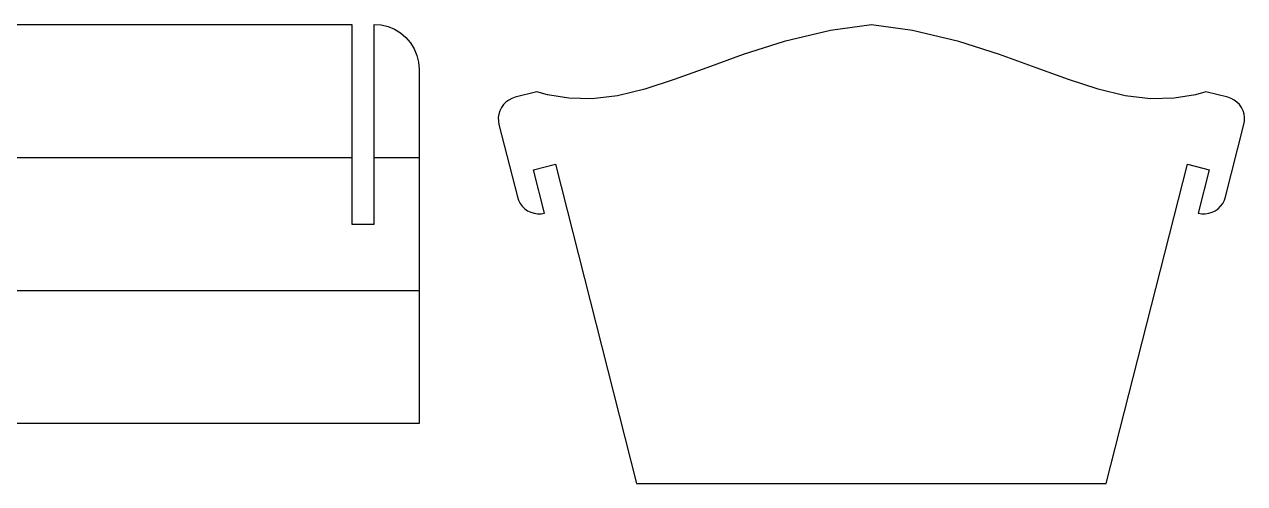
# Model space of a CAD drawing. Extents: x -170 to 170, y -145 to 145.
# Drawn here: x 7 to 170.1, y 83.8 to 145.3 of the extents above; entities that cross this region are included whole.
import ezdxf

# ---------------------------------------------------------------- set-up
doc = ezdxf.new("R2010")
doc.units = 0
doc.layers.add('LAYER_1', color=7, linetype='CONTINUOUS')

msp = doc.modelspace()

# ---------------------------------------------------------------- linework, layer by layer
at = {"layer": 'LAYER_1', "color": 142}
for points, knots in [([(59.7724, 91.8834), (59.7724, 91.8834), (59.7724, 109.6768), (59.7724, 109.6768), (59.7724, 109.6768), (59.7724, 109.6768), (59.7724, 127.4705), (59.7724, 127.4705), (59.7724, 127.4705), (59.7724, 127.4705), (59.7724, 139.2642), (59.7724, 139.2642), (59.7724, 139.2642), (59.7724, 139.2642), (59.6984, 140.203), (59.6984, 140.203), (59.6984, 140.203), (59.6984, 140.203), (59.4785, 141.1184), (59.4785, 141.1184), (59.4785, 141.1184), (59.4785, 141.1184), (59.1184, 141.9884), (59.1184, 141.9884), (59.1184, 141.9884), (59.1184, 141.9884), (58.6266, 142.7909), (58.6266, 142.7909), (58.6266, 142.7909), (58.6266, 142.7909), (58.0148, 143.5071), (58.0148, 143.5071), (58.0148, 143.5071), (58.0148, 143.5071), (57.2991, 144.1185), (57.2991, 144.1185), (57.2991, 144.1185), (57.2991, 144.1185), (56.4962, 144.6102), (56.4962, 144.6102), (56.4962, 144.6102), (56.4962, 144.6102), (55.6265, 144.9708), (55.6265, 144.9708), (55.6265, 144.9708), (55.6265, 144.9708), (54.711, 145.1905), (54.711, 145.1905), (54.711, 145.1905), (54.711, 145.1905), (53.7723, 145.2643), (53.7723, 145.2643), (53.7723, 145.2643), (53.7723, 145.2643), (53.7723, 127.4705), (53.7723, 127.4705), (53.7723, 127.4705), (53.7723, 127.4705), (53.7723, 118.5586), (53.7723, 118.5586), (53.7723, 118.5586), (53.7723, 118.5586), (50.7723, 118.5586), (50.7723, 118.5586), (50.7723, 118.5586), (50.7723, 118.5586), (50.7723, 127.4705), (50.7723, 127.4705), (50.7723, 127.4705), (50.7723, 127.4705), (50.7723, 145.2643), (50.7723, 145.2643), (50.7723, 145.2643), (50.7723, 145.2643), (-60.4926, 145.2643), (-60.4926, 145.2643), (-60.4926, 145.2643), (-60.4926, 145.2643), (-60.4926, 135.2055), (-60.4926, 135.2055), (-60.4926, 135.2055), (-60.4926, 135.2055), (-63.4927, 135.2055), (-63.4927, 135.2055), (-63.4927, 135.2055), (-63.4927, 135.2055), (-63.4927, 127.4705), (-63.4927, 127.4705), (-63.4927, 127.4705), (-63.4927, 127.4705), (-63.4927, 118.5586), (-63.4927, 118.5586), (-63.4927, 118.5586), (-63.4927, 118.5586), (-66.4927, 118.5586), (-66.4927, 118.5586), (-66.4927, 118.5586), (-66.4927, 118.5586), (-66.4927, 127.4705), (-66.4927, 127.4705), (-66.4927, 127.4705), (-66.4927, 127.4705), (-66.4927, 145.2643), (-66.4927, 145.2643), (-66.4927, 145.2643), (-66.4927, 145.2643), (-67.4315, 145.1905), (-67.4315, 145.1905), (-67.4315, 145.1905), (-67.4315, 145.1905), (-68.3469, 144.9708), (-68.3469, 144.9708), (-68.3469, 144.9708), (-68.3469, 144.9708), (-69.2168, 144.6102), (-69.2168, 144.6102), (-69.2168, 144.6102), (-69.2168, 144.6102), (-70.0193, 144.1185), (-70.0193, 144.1185), (-70.0193, 144.1185), (-70.0193, 144.1185), (-70.7355, 143.5071), (-70.7355, 143.5071), (-70.7355, 143.5071), (-70.7355, 143.5071), (-71.3468, 142.7909), (-71.3468, 142.7909), (-71.3468, 142.7909), (-71.3468, 142.7909), (-71.8386, 141.9884), (-71.8386, 141.9884), (-71.8386, 141.9884), (-71.8386, 141.9884), (-72.1991, 141.1184), (-72.1991, 141.1184), (-72.1991, 141.1184), (-72.1991, 141.1184), (-72.419, 140.203), (-72.419, 140.203), (-72.419, 140.203), (-72.419, 140.203), (-72.4928, 139.2642), (-72.4928, 139.2642), (-72.4928, 139.2642), (-72.4928, 139.2642), (-72.4928, 127.4705), (-72.4928, 127.4705), (-72.4928, 127.4705), (-72.4928, 127.4705), (-72.4928, 109.6768), (-72.4928, 109.6768), (-72.4928, 109.6768), (-72.4928, 109.6768), (-72.4928, 91.8834), (-72.4928, 91.8834), (-72.4928, 91.8834), (-72.4928, 91.8834), (59.7724, 91.8834), (59.7724, 91.8834)], [0, 0, 0, 0, 0.02439024, 0.02439024, 0.02439024, 0.02439024, 0.04878049, 0.04878049, 0.04878049, 0.04878049, 0.07317073, 0.07317073, 0.07317073, 0.07317073, 0.09756098, 0.09756098, 0.09756098, 0.09756098, 0.12195122, 0.12195122, 0.12195122, 0.12195122, 0.14634146, 0.14634146, 0.14634146, 0.14634146, 0.17073171, 0.17073171, 0.17073171, 0.17073171, 0.19512195, 0.19512195, 0.19512195, 0.19512195, 0.2195122, 0.2195122, 0.2195122, 0.2195122, 0.24390244, 0.24390244, 0.24390244, 0.24390244, 0.26829268, 0.26829268, 0.26829268, 0.26829268, 0.29268293, 0.29268293, 0.29268293, 0.29268293, 0.31707317, 0.31707317, 0.31707317, 0.31707317, 0.34146341, 0.34146341, 0.34146341, 0.34146341, 0.36585366, 0.36585366, 0.36585366, 0.36585366, 0.3902439, 0.3902439, 0.3902439, 0.3902439, 0.41463415, 0.41463415, 0.41463415, 0.41463415, 0.43902439, 0.43902439, 0.43902439, 0.43902439, 0.46341463, 0.46341463, 0.46341463, 0.46341463, 0.48780488, 0.48780488, 0.48780488, 0.48780488, 0.51219512, 0.51219512, 0.51219512, 0.51219512, 0.53658537, 0.53658537, 0.53658537, 0.53658537, 0.56097561, 0.56097561, 0.56097561, 0.56097561, 0.58536585, 0.58536585, 0.58536585, 0.58536585, 0.6097561, 0.6097561, 0.6097561, 0.6097561, 0.63414634, 0.63414634, 0.63414634, 0.63414634, 0.65853659, 0.65853659, 0.65853659, 0.65853659, 0.68292683, 0.68292683, 0.68292683, 0.68292683, 0.70731707, 0.70731707, 0.70731707, 0.70731707, 0.73170732, 0.73170732, 0.73170732, 0.73170732, 0.75609756, 0.75609756, 0.75609756, 0.75609756, 0.7804878, 0.7804878, 0.7804878, 0.7804878, 0.80487805, 0.80487805, 0.80487805, 0.80487805, 0.82926829, 0.82926829, 0.82926829, 0.82926829, 0.85365854, 0.85365854, 0.85365854, 0.85365854, 0.87804878, 0.87804878, 0.87804878, 0.87804878, 0.90243902, 0.90243902, 0.90243902, 0.90243902, 0.92682927, 0.92682927, 0.92682927, 0.92682927, 0.95121951, 0.95121951, 0.95121951, 0.95121951, 1, 1, 1, 1]), ([(71.7584, 135.147), (71.7584, 135.147), (72.175, 135.366), (72.175, 135.366), (72.175, 135.366), (72.175, 135.366), (72.6205, 135.5174), (72.6205, 135.5174), (72.6205, 135.5174), (72.6205, 135.5174), (75.5281, 136.2561), (75.5281, 136.2561), (75.5281, 136.2561), (75.5281, 136.2561), (76.9318, 135.8508), (76.9318, 135.8508), (76.9318, 135.8508), (76.9318, 135.8508), (79.7713, 135.3791), (79.7713, 135.3791), (79.7713, 135.3791), (79.7713, 135.3791), (82.9182, 135.3142), (82.9182, 135.3142), (82.9182, 135.3142), (82.9182, 135.3142), (86.3104, 135.729), (86.3104, 135.729), (86.3104, 135.729), (86.3104, 135.729), (89.9437, 136.6053), (89.9437, 136.6053), (89.9437, 136.6053), (89.9437, 136.6053), (93.8838, 137.8796), (93.8838, 137.8796), (93.8838, 137.8796), (93.8838, 137.8796), (98.2337, 139.4593), (98.2337, 139.4593), (98.2337, 139.4593), (98.2337, 139.4593), (103.0991, 141.2158), (103.0991, 141.2158), (103.0991, 141.2158), (103.0991, 141.2158), (108.5757, 142.9649), (108.5757, 142.9649), (108.5757, 142.9649), (108.5757, 142.9649), (114.7454, 144.4599), (114.7454, 144.4599), (114.7454, 144.4599), (114.7454, 144.4599), (120.2332, 145.1905), (120.2332, 145.1905), (120.2332, 145.1905), (120.2332, 145.1905), (125.7207, 144.4599), (125.7207, 144.4599), (125.7207, 144.4599), (125.7207, 144.4599), (131.8907, 142.9649), (131.8907, 142.9649), (131.8907, 142.9649), (131.8907, 142.9649), (137.3668, 141.2158), (137.3668, 141.2158), (137.3668, 141.2158), (137.3668, 141.2158), (142.2323, 139.4593), (142.2323, 139.4593), (142.2323, 139.4593), (142.2323, 139.4593), (146.5821, 137.8796), (146.5821, 137.8796), (146.5821, 137.8796), (146.5821, 137.8796), (150.5223, 136.6053), (150.5223, 136.6053), (150.5223, 136.6053), (150.5223, 136.6053), (154.1556, 135.729), (154.1556, 135.729), (154.1556, 135.729), (154.1556, 135.729), (157.5478, 135.3142), (157.5478, 135.3142), (157.5478, 135.3142), (157.5478, 135.3142), (160.695, 135.3791), (160.695, 135.3791), (160.695, 135.3791), (160.695, 135.3791), (163.5346, 135.8508), (163.5346, 135.8508), (163.5346, 135.8508), (163.5346, 135.8508), (164.9379, 136.2561), (164.9379, 136.2561), (164.9379, 136.2561), (164.9379, 136.2561), (167.8455, 135.5174), (167.8455, 135.5174), (167.8455, 135.5174), (167.8455, 135.5174), (168.2913, 135.366), (168.2913, 135.366), (168.2913, 135.366), (168.2913, 135.366), (168.708, 135.147), (168.708, 135.147), (168.708, 135.147), (168.708, 135.147), (169.0852, 134.8651), (169.0852, 134.8651), (169.0852, 134.8651), (169.0852, 134.8651), (169.4136, 134.5278), (169.4136, 134.5278), (169.4136, 134.5278), (169.4136, 134.5278), (169.6852, 134.1433), (169.6852, 134.1433), (169.6852, 134.1433), (169.6852, 134.1433), (169.8938, 133.7214), (169.8938, 133.7214), (169.8938, 133.7214), (169.8938, 133.7214), (170.033, 133.2716), (170.033, 133.2716), (170.033, 133.2716), (170.033, 133.2716), (170.1007, 132.8059), (170.1007, 132.8059), (170.1007, 132.8059), (170.1007, 132.8059), (170.0945, 132.335), (170.0945, 132.335), (170.0945, 132.335), (170.0945, 132.335), (170.0148, 131.8711), (170.0148, 131.8711), (170.0148, 131.8711), (170.0148, 131.8711), (167.5527, 122.1789), (167.5527, 122.1789), (167.5527, 122.1789), (167.5527, 122.1789), (167.4013, 121.7333), (167.4013, 121.7333), (167.4013, 121.7333), (167.4013, 121.7333), (167.1819, 121.3167), (167.1819, 121.3167), (167.1819, 121.3167), (167.1819, 121.3167), (166.9003, 120.9395), (166.9003, 120.9395), (166.9003, 120.9395), (166.9003, 120.9395), (166.5631, 120.6108), (166.5631, 120.6108), (166.5631, 120.6108), (166.5631, 120.6108), (166.1787, 120.3391), (166.1787, 120.3391), (166.1787, 120.3391), (166.1787, 120.3391), (165.7563, 120.131), (165.7563, 120.131), (165.7563, 120.131), (165.7563, 120.131), (165.3068, 119.9916), (165.3068, 119.9916), (165.3068, 119.9916), (165.3068, 119.9916), (164.8409, 119.9239), (164.8409, 119.9239), (164.8409, 119.9239), (164.8409, 119.9239), (164.3702, 119.9302), (164.3702, 119.9302), (164.3702, 119.9302), (164.3702, 119.9302), (163.9063, 120.01), (163.9063, 120.01), (163.9063, 120.01), (163.9063, 120.01), (165.3835, 125.8252), (165.3835, 125.8252), (165.3835, 125.8252), (165.3835, 125.8252), (162.4759, 126.5639), (162.4759, 126.5639), (162.4759, 126.5639), (162.4759, 126.5639), (151.622, 83.8365), (151.622, 83.8365), (151.622, 83.8365), (151.622, 83.8365), (88.8441, 83.8365), (88.8441, 83.8365), (88.8441, 83.8365), (88.8441, 83.8365), (77.9901, 126.5639), (77.9901, 126.5639), (77.9901, 126.5639), (77.9901, 126.5639), (75.0825, 125.8252), (75.0825, 125.8252), (75.0825, 125.8252), (75.0825, 125.8252), (76.5599, 120.01), (76.5599, 120.01), (76.5599, 120.01), (76.5599, 120.01), (76.096, 119.9302), (76.096, 119.9302), (76.096, 119.9302), (76.096, 119.9302), (75.6252, 119.9239), (75.6252, 119.9239), (75.6252, 119.9239), (75.6252, 119.9239), (75.1595, 119.9916), (75.1595, 119.9916), (75.1595, 119.9916), (75.1595, 119.9916), (74.7097, 120.131), (74.7097, 120.131), (74.7097, 120.131), (74.7097, 120.131), (74.2873, 120.3391), (74.2873, 120.3391), (74.2873, 120.3391), (74.2873, 120.3391), (73.9032, 120.6108), (73.9032, 120.6108), (73.9032, 120.6108), (73.9032, 120.6108), (73.566, 120.9395), (73.566, 120.9395), (73.566, 120.9395), (73.566, 120.9395), (73.284, 121.3167), (73.284, 121.3167), (73.284, 121.3167), (73.284, 121.3167), (73.065, 121.7333), (73.065, 121.7333), (73.065, 121.7333), (73.065, 121.7333), (72.9137, 122.1789), (72.9137, 122.1789), (72.9137, 122.1789), (72.9137, 122.1789), (70.4517, 131.8711), (70.4517, 131.8711), (70.4517, 131.8711), (70.4517, 131.8711), (70.3719, 132.335), (70.3719, 132.335), (70.3719, 132.335), (70.3719, 132.335), (70.3656, 132.8059), (70.3656, 132.8059), (70.3656, 132.8059), (70.3656, 132.8059), (70.4333, 133.2716), (70.4333, 133.2716), (70.4333, 133.2716), (70.4333, 133.2716), (70.5726, 133.7214), (70.5726, 133.7214), (70.5726, 133.7214), (70.5726, 133.7214), (70.7807, 134.1433), (70.7807, 134.1433), (70.7807, 134.1433), (70.7807, 134.1433), (71.0524, 134.5278), (71.0524, 134.5278), (71.0524, 134.5278), (71.0524, 134.5278), (71.3808, 134.8651), (71.3808, 134.8651), (71.3808, 134.8651), (71.3808, 134.8651), (71.7584, 135.147), (71.7584, 135.147)], [0, 0, 0, 0, 0.01351351, 0.01351351, 0.01351351, 0.01351351, 0.02702703, 0.02702703, 0.02702703, 0.02702703, 0.04054054, 0.04054054, 0.04054054, 0.04054054, 0.05405405, 0.05405405, 0.05405405, 0.05405405, 0.06756757, 0.06756757, 0.06756757, 0.06756757, 0.08108108, 0.08108108, 0.08108108, 0.08108108, 0.09459459, 0.09459459, 0.09459459, 0.09459459, 0.10810811, 0.10810811, 0.10810811, 0.10810811, 0.12162162, 0.12162162, 0.12162162, 0.12162162, 0.13513514, 0.13513514, 0.13513514, 0.13513514, 0.14864865, 0.14864865, 0.14864865, 0.14864865, 0.16216216, 0.16216216, 0.16216216, 0.16216216, 0.17567568, 0.17567568, 0.17567568, 0.17567568, 0.18918919, 0.18918919, 0.18918919, 0.18918919, 0.2027027, 0.2027027, 0.2027027, 0.2027027, 0.21621622, 0.21621622, 0.21621622, 0.21621622, 0.22972973, 0.22972973, 0.22972973, 0.22972973, 0.24324324, 0.24324324, 0.24324324, 0.24324324, 0.25675676, 0.25675676, 0.25675676, 0.25675676, 0.27027027, 0.27027027, 0.27027027, 0.27027027, 0.28378378, 0.28378378, 0.28378378, 0.28378378, 0.2972973, 0.2972973, 0.2972973, 0.2972973, 0.31081081, 0.31081081, 0.31081081, 0.31081081, 0.32432432, 0.32432432, 0.32432432, 0.32432432, 0.33783784, 0.33783784, 0.33783784, 0.33783784, 0.35135135, 0.35135135, 0.35135135, 0.35135135, 0.36486486, 0.36486486, 0.36486486, 0.36486486, 0.37837838, 0.37837838, 0.37837838, 0.37837838, 0.39189189, 0.39189189, 0.39189189, 0.39189189, 0.40540541, 0.40540541, 0.40540541, 0.40540541, 0.41891892, 0.41891892, 0.41891892, 0.41891892, 0.43243243, 0.43243243, 0.43243243, 0.43243243, 0.44594595, 0.44594595, 0.44594595, 0.44594595, 0.45945946, 0.45945946, 0.45945946, 0.45945946, 0.47297297, 0.47297297, 0.47297297, 0.47297297, 0.48648649, 0.48648649, 0.48648649, 0.48648649, 0.5, 0.5, 0.5, 0.5, 0.51351351, 0.51351351, 0.51351351, 0.51351351, 0.52702703, 0.52702703, 0.52702703, 0.52702703, 0.54054054, 0.54054054, 0.54054054, 0.54054054, 0.55405405, 0.55405405, 0.55405405, 0.55405405, 0.56756757, 0.56756757, 0.56756757, 0.56756757, 0.58108108, 0.58108108, 0.58108108, 0.58108108, 0.59459459, 0.59459459, 0.59459459, 0.59459459, 0.60810811, 0.60810811, 0.60810811, 0.60810811, 0.62162162, 0.62162162, 0.62162162, 0.62162162, 0.63513514, 0.63513514, 0.63513514, 0.63513514, 0.64864865, 0.64864865, 0.64864865, 0.64864865, 0.66216216, 0.66216216, 0.66216216, 0.66216216, 0.67567568, 0.67567568, 0.67567568, 0.67567568, 0.68918919, 0.68918919, 0.68918919, 0.68918919, 0.7027027, 0.7027027, 0.7027027, 0.7027027, 0.71621622, 0.71621622, 0.71621622, 0.71621622, 0.72972973, 0.72972973, 0.72972973, 0.72972973, 0.74324324, 0.74324324, 0.74324324, 0.74324324, 0.75675676, 0.75675676, 0.75675676, 0.75675676, 0.77027027, 0.77027027, 0.77027027, 0.77027027, 0.78378378, 0.78378378, 0.78378378, 0.78378378, 0.7972973, 0.7972973, 0.7972973, 0.7972973, 0.81081081, 0.81081081, 0.81081081, 0.81081081, 0.82432432, 0.82432432, 0.82432432, 0.82432432, 0.83783784, 0.83783784, 0.83783784, 0.83783784, 0.85135135, 0.85135135, 0.85135135, 0.85135135, 0.86486486, 0.86486486, 0.86486486, 0.86486486, 0.87837838, 0.87837838, 0.87837838, 0.87837838, 0.89189189, 0.89189189, 0.89189189, 0.89189189, 0.90540541, 0.90540541, 0.90540541, 0.90540541, 0.91891892, 0.91891892, 0.91891892, 0.91891892, 0.93243243, 0.93243243, 0.93243243, 0.93243243, 0.94594595, 0.94594595, 0.94594595, 0.94594595, 0.95945946, 0.95945946, 0.95945946, 0.95945946, 0.97297297, 0.97297297, 0.97297297, 0.97297297, 1, 1, 1, 1])]:
    msp.add_open_spline(points, degree=3, knots=knots, dxfattribs=at)
at = {"layer": 'LAYER_1', "color": 22}
for points in [[(-63.4927, 127.4705), (-63.4927, 127.4705), (50.7723, 127.4705), (50.7723, 127.4705)], [(53.7723, 127.4705), (53.7723, 127.4705), (59.7724, 127.4705), (59.7724, 127.4705)], [(-72.4928, 109.6768), (-72.4928, 109.6768), (59.7724, 109.6768), (59.7724, 109.6768)]]:
    msp.add_open_spline(points, degree=3, dxfattribs=at)

doc.saveas('drawing.dxf')
